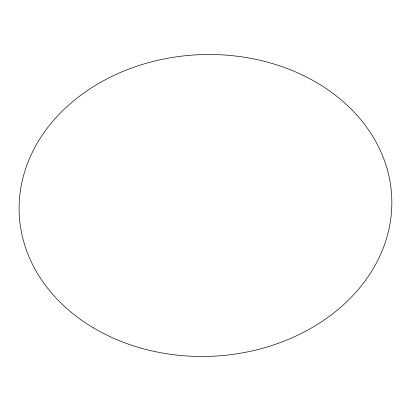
<?xml version="1.0" encoding="UTF-8"?>
<svg xmlns="http://www.w3.org/2000/svg" width="411" height="411" viewBox="0 0 411 411"><rect width="100%" height="100%" fill="white"/><g stroke="black" fill="none" stroke-linecap="round" stroke-linejoin="round"><path stroke-width="0.62" d="M93.307 327.793A186.435 150.904 -2.6 0 0 390.45 220.99A186.435 150.904 -2.6 0 0 132.655 67.666A186.435 150.904 -2.6 0 0 93.307 327.793"/></g></svg>
